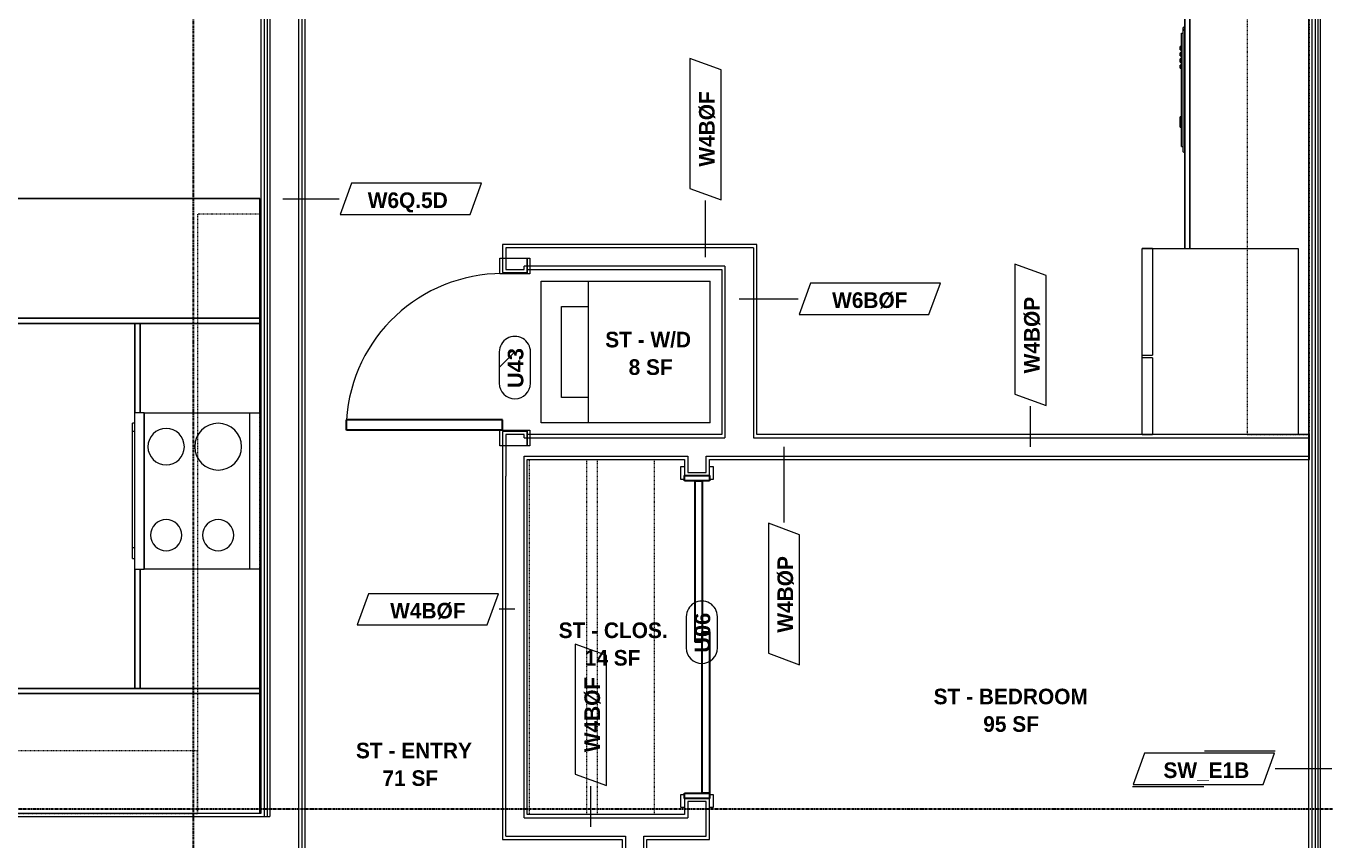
# Model space of a CAD drawing. Header units: inches. Extents: x -4058 to -1781, y 9814 to 12264.
# Drawn here: x -3186.5 to -2936.6, y 11841.1 to 11997.6 of the extents above; entities that cross this region are included whole.
import ezdxf

# ---------------------------------------------------------------- set-up
doc = ezdxf.new("R2010")
doc.units = ezdxf.units.IN
doc.header["$MEASUREMENT"] = 0
doc.linetypes.add('Dash', pattern=[0.25, 0.125, -0.125])
doc.linetypes.add('Grid Line 1_2_', pattern=[0.875, 0.5, -0.125, 0.125, -0.125])
for name, color, linetype, lineweight in [('0-1', 7, 'Continuous', 5), ('A-AREA-IDEN', 2, 'Continuous', 9), ('A-DOOR-3', 31, 'Continuous', 9), ('A-DOOR-4', 31, 'Continuous', 30), ('A-DOOR-FRAM-3', 31, 'Continuous', 30), ('A-DOOR-IDEN', 31, 'Continuous', 9), ('A-WALL', 113, 'Continuous', 18), ('A-WALL-2', 250, 'Continuous', 18), ('A-WALL-3', 113, 'Continuous', 9), ('A-WALL-IDEN', 211, 'Continuous', 9), ('I-WALL-1', 7, 'Continuous', 9), ('P-SANR-FIXT', 6, 'Continuous', 9), ('Q-CASE', 31, 'Continuous', 9), ('Q-CASE-HDLN', 31, 'Dash', 9), ('Q-SPCQ', 91, 'Continuous', 9), ('S-GRID-1', 1, 'Grid Line 1_2_', 30)]:
    doc.layers.add(name, color=color, linetype=linetype, lineweight=lineweight)
doc.styles.add('Arial_B', font='arialbd.ttf', dxfattribs={"height": 3})
doc.styles.add('Century Gothic_B_1', font='GOTHICB.TTF', dxfattribs={"height": 3})

# ---------------------------------------------------------------- blocks, each defined once
blk = doc.blocks.new('CTR - 1st Phase - Common Walls_rvt-1-UNIT PLANS - 1ST FLOOR')
at = {"layer": 'A-WALL-2'}
for p, q in [((-3140.75, 12081.69), (-3140.75, 11845.74)), ((-3140.12, 12081.69), (-3140.12, 11845.74)), ((-3139.62, 12081.69), (-3139.62, 11845.74)), ((-3134.12, 12081.69), (-3134.12, 11743.36)), ((-3133.5, 12081.69), (-3133.5, 11743.36)), ((-2939.34, 12081.69), (-2939.34, 11725.36)), ((-2938.71, 12081.69), (-2938.71, 11725.36)), ((-2938.21, 12081.69), (-2938.21, 11725.36)), ((-2937.71, 12081.69), (-2937.71, 11725.36)), ((-3259.49, 11845.74), (-3141.37, 11845.74)), ((-3141.37, 11845.74), (-3140.75, 11845.74)), ((-3140.75, 11845.74), (-3140.12, 11845.74)), ((-3140.12, 11845.74), (-3139.62, 11845.74))]:
    blk.add_line(p, q, dxfattribs=at)
at = {"layer": 'I-WALL-1'}
for p, q in [((-3141.37, 12081.69), (-3141.37, 11846.36)), ((-3132.87, 11743.36), (-3132.87, 12081.69)), ((-2939.96, 12081.69), (-2939.96, 11764.11)), ((-3141.37, 11846.36), (-3259.49, 11846.36))]:
    blk.add_line(p, q, dxfattribs=at)
blk = doc.blocks.new('CTR - 1st Phase - Structure_rvt-1-UNIT PLANS - 1ST FLOOR')
at = {"layer": 'S-GRID-1'}
for p, q in [((-3154.32, 9814.03), (-3154.32, 12247.5)), ((-1781.27, 11847.19), (-4041.78, 11847.19))]:
    blk.add_line(p, q, dxfattribs=at)
blk = doc.blocks.new('OD_CW_Upper Cabinet - OD_CW_Upper Cabinet-4366980-UNIT PLANS - 1ST FLOOR')
at = {"layer": 'Q-CASE-HDLN'}
for p, q in [((115.86, 24), (0.74, 24)), ((0.74, 24), (0.74, 12)), ((115.86, 12), (115.86, 24)), ((0.74, 12), (115.86, 12))]:
    blk.add_line(p, q, dxfattribs=at)
blk = doc.blocks.new('OD_CW_Base Cabinet - OD_CW_Base Cabinet-3857755-UNIT PLANS - 1ST FLOOR')
at = {"layer": 'Q-CASE'}
for p, q in [((17.93, 24), (0.74, 24)), ((0.74, 24), (0.74, 0)), ((0.74, 1), (0.74, 24)), ((0.74, 24), (17.93, 24)), ((70.86, 24), (47.93, 24)), ((47.93, 24), (70.86, 24)), ((70.86, 0), (70.86, 24)), ((70.86, 24), (70.86, 1)), ((0.74, 0), (0.74, 1)), ((0.74, 1), (17.93, 1)), ((17.93, 1), (0.74, 1)), ((0.74, 0), (17.93, 0)), ((17.93, 0), (0.74, 0)), ((47.93, 1), (70.86, 1)), ((70.86, 1), (47.93, 1)), ((47.93, 0), (70.86, 0)), ((70.86, 0), (47.93, 0)), ((70.86, 1), (70.86, 0))]:
    blk.add_line(p, q, dxfattribs=at)
blk = doc.blocks.new('OD_CW_Base Cabinet - OD_CW_Base Cabinet-4186197-UNIT PLANS - 1ST FLOOR')
at = {"layer": 'Q-CASE'}
for p, q in [((107.93, 24), (0.74, 24)), ((0.74, 24), (0.74, 0)), ((0.74, 1), (0.74, 24)), ((0.74, 24), (107.93, 24)), ((107.93, 0), (107.93, 24)), ((107.93, 24), (107.93, 1)), ((0.74, 0), (0.74, 1)), ((0.74, 1), (107.93, 1)), ((107.93, 1), (0.74, 1)), ((0.74, 0), (107.93, 0)), ((107.93, 0), (0.74, 0)), ((107.93, 1), (107.93, 0))]:
    blk.add_line(p, q, dxfattribs=at)
blk = doc.blocks.new('OD_CW_Upper Cabinet - OD_CW_Upper Cabinet-4366981-UNIT PLANS - 1ST FLOOR')
at = {"layer": 'Q-CASE-HDLN'}
for p, q in [((106.25, 24), (0.74, 24)), ((0.74, 24), (0.74, 12)), ((106.25, 12), (106.25, 24)), ((0.74, 12), (106.25, 12))]:
    blk.add_line(p, q, dxfattribs=at)
blk = doc.blocks.new('OD_CW_Base Cabinet - OD_CW_Base Cabinet-3934705-UNIT PLANS - 1ST FLOOR')
at = {"layer": 'Q-CASE'}
for p, q in [((0.74, 24), (0.74, 0)), ((0.74, 1), (0.74, 24)), ((82.5, 22), (82.5, 24)), ((82.5, 24), (82.5, 22)), ((0.74, 0), (0.74, 1)), ((0.74, 1), (82.5, 1)), ((82.5, 1), (0.74, 1)), ((0.74, 0), (82.5, 0)), ((82.5, 0), (0.74, 0))]:
    blk.add_line(p, q, dxfattribs=at)
blk = doc.blocks.new('SLIDING - FLUSH - SLIDING - FLUSH - 5-0 x 6-8-3203586-UNIT PLANS - 1ST FLOOR')
at = {"layer": 'A-DOOR-3'}
for p, q in [((-32.75, 3.25), (-30.25, 3.25)), ((-32.75, 2.5), (-32.75, 3.25)), ((-30.25, 2.5), (-32.75, 2.5)), ((-30.25, 3.25), (-30.25, 2.5)), ((30.25, 3.25), (32.75, 3.25)), ((30.25, 2.5), (30.25, 3.25)), ((32.75, 2.5), (30.25, 2.5)), ((32.75, 3.25), (32.75, 2.5)), ((-32.75, -2.25), (-30.25, -2.25)), ((-32.75, -3), (-32.75, -2.25)), ((-30.25, -2.25), (-30.25, -3)), ((30.25, -2.25), (32.75, -2.25)), ((30.25, -3), (30.25, -2.25)), ((32.75, -2.25), (32.75, -3)), ((-30.25, -3), (-32.75, -3)), ((32.75, -3), (30.25, -3))]:
    blk.add_line(p, q, dxfattribs=at)
at = {"layer": 'A-DOOR-4'}
for p, q in [((-1, -0.88), (-1, 0.5)), ((-1, 0.5), (30, 0.5)), ((30, 0.5), (30, -0.88)), ((-30, -2.25), (-30, -0.88)), ((-30, -0.88), (1, -0.88)), ((1, -2.25), (-30, -2.25)), ((30, -0.88), (-1, -0.88)), ((1, -0.88), (1, -2.25))]:
    blk.add_line(p, q, dxfattribs=at)
at = {"layer": 'A-DOOR-FRAM-3'}
for p, q in [((-31, -2.25), (-31, 2.5)), ((-31, 2.5), (-30, 2.5)), ((-30, 2.5), (-30, -2.25)), ((30, 2.5), (31, 2.5)), ((30, -2.25), (30, 2.5)), ((31, 2.5), (31, -2.25)), ((-30, -2.25), (-31, -2.25)), ((31, -2.25), (30, -2.25))]:
    blk.add_line(p, q, dxfattribs=at)
blk = doc.blocks.new('OD_CW_Closet - OD_CW_Closet-3786599-UNIT PLANS - 1ST FLOOR')
at = {"layer": 'Q-CASE-HDLN'}
for p, q in [((0.74, -24), (0.74, 0)), ((0.74, 0), (68.99, 0)), ((68.99, 0), (68.99, -24)), ((0.74, -11), (68.99, -11)), ((0.74, -13), (68.99, -13)), ((68.99, -24), (0.74, -24))]:
    blk.add_line(p, q, dxfattribs=at)
blk = doc.blocks.new('SWING - SINGLE - FLUSH - SWING - FLUSH - 2-6 x 6-8 - PASSAGE-4346079-UNIT PLANS - 1ST FLOOR')
at = {"layer": 'A-DOOR-3'}
for p, q in [((-18, 2.375), (-18, 2.875)), ((-18, 2.875), (-15, 2.875)), ((-15, 2.875), (-15, 2.375)), ((15, 2.375), (15, 2.875)), ((15, 2.875), (18, 2.875)), ((18, 2.875), (18, 2.375)), ((-18, 2.375), (-15, 2.375)), ((-18, -2.875), (-18, 2.375)), ((-15, 2.375), (-18, 2.375)), ((-15, 2.375), (-15, -2.875)), ((15, 2.375), (18, 2.375)), ((15, -2.875), (15, 2.375)), ((18, 2.375), (15, 2.375)), ((18, 2.375), (18, -2.875)), ((-15, -2.875), (-18, -2.875)), ((18, -2.875), (15, -2.875))]:
    blk.add_line(p, q, dxfattribs=at)
blk.add_arc((15, -2.375), 30.067, 180, 266.18593, dxfattribs=at)
at = {"layer": 'A-DOOR-4'}
for p, q in [((13, -2.375), (13, -32.375)), ((15, -2.375), (13, -2.375)), ((15, -2.375), (15, -32.375)), ((15, -32.375), (13, -32.375))]:
    blk.add_line(p, q, dxfattribs=at)
blk = doc.blocks.new('Stacked Washer and Dryer - 26_x25_ - Private-1352637-UNIT PLANS - 1ST FLOOR')
at = {"layer": 'P-SANR-FIXT'}
for p, q in [((0, 13.625), (32.4375, 13.625)), ((0, 13.625), (0, -13.625)), ((23.34375, 13.625), (23.34375, -13.625)), ((32.4375, 13.625), (32.4375, -13.625)), ((23.34375, 8.75), (28.53125, 8.75)), ((28.53125, 8.75), (28.53125, -8.75)), ((28.53125, -8.75), (23.34375, -8.75)), ((32.4375, -13.625), (0, -13.625))]:
    blk.add_line(p, q, dxfattribs=at)
blk = doc.blocks.new('OD_CW_Base Cabinet - OD_CW_Base Cabinet-3857750-UNIT PLANS - 1ST FLOOR')
at = {"layer": 'Q-CASE'}
for p, q in [((0.74, 0), (1.24, 0)), ((31.24, 0), (126.94, 0))]:
    blk.add_line(p, q, dxfattribs=at)
blk = doc.blocks.new('OD_CW_Upper Cabinet - OD_CW_Upper Cabinet-4366988-UNIT PLANS - 1ST FLOOR')
at = {"layer": 'Q-CASE-HDLN'}
for p, q in [((162.69, 24), (0.74, 24)), ((0.74, 24), (0.74, 12)), ((162.69, 12), (162.69, 24)), ((0.74, 12), (162.69, 12))]:
    blk.add_line(p, q, dxfattribs=at)
blk = doc.blocks.new('Refrigerator_-_Side-by-Side_6047 - 36_ X 30_-1372843-UNIT PLANS - 1ST FLOOR')
at = {"layer": 'Q-SPCQ'}
for p, q in [((-17.88, 15.58), (17.87, 15.58)), ((-17.88, -14.42), (-17.88, 15.58)), ((-17.88, 15.58), (-3.13, 15.58)), ((-17.88, 15.58), (-17.88, 13.58)), ((-3.13, 13.58), (-3.13, 15.58)), ((-2.63, 15.58), (17.87, 15.58)), ((-2.63, 15.58), (-2.63, 13.58)), ((17.87, 15.58), (17.87, -14.42)), ((17.87, 13.58), (17.87, 15.58)), ((-3.13, 13.58), (-17.88, 13.58)), ((17.87, 13.58), (-2.63, 13.58)), ((17.87, -14.42), (-17.88, -14.42))]:
    blk.add_line(p, q, dxfattribs=at)
blk = doc.blocks.new('Range - 24_ x 30_-2320547-UNIT PLANS - 1ST FLOOR')
at = {"layer": 'Q-SPCQ'}
for p, q in [((0, 22), (0, 24)), ((0, 24), (30, 24)), ((30, 24), (30, 22)), ((0, 1.75), (0, 22)), ((0, 22), (30, 22)), ((30, 22), (30, 1.75)), ((30, 1.75), (0, 1.75)), ((0, 1.75), (30, 1.75)), ((0, 1.75), (0, 0)), ((30, 0), (30, 1.75)), ((30, 0), (0, 0)), ((2, 0), (2, -0.5)), ((3.61, -0.5), (2, -0.5)), ((3.61, 0), (3.61, -0.5)), ((25.87, -0.5), (3.61, -0.5)), ((25.87, -0.5), (25.87, 0)), ((28, -0.5), (25.87, -0.5)), ((28, -0.5), (28, 0))]:
    blk.add_line(p, q, dxfattribs=at)
for centre, radius, start, end in [((6.5, 16), 4.5, 0, 180), ((23.5, 16), 3, 0, 180), ((6.5, 16), 4.5, 180, 360), ((23.5, 16), 3, 180, 360), ((6.5, 6), 3.5, 0, 180), ((23.5, 6), 3, 0, 180), ((6.5, 6), 3.5, 180, 360), ((23.5, 6), 3, 180, 360)]:
    blk.add_arc(centre, radius, start, end, dxfattribs=at)
blk = doc.blocks.new('Wall Tag - Shear Wall-3956451-UNIT PLANS - 1ST FLOOR')
at = {"layer": 'A-WALL-IDEN'}
for p, q in [((-0.3561, 0.0937), (-0.4244, -0.0937)), ((0.4244, 0.0937), (-0.3561, 0.0937)), ((0.4291, 0.1068), (0.0033, 0.1068)), ((0.3561, -0.0937), (0.4244, 0.0937)), ((0, -0.1068), (-0.4291, -0.1068)), ((-0.4244, -0.0937), (0.3561, -0.0937))]:
    blk.add_line(p, q, dxfattribs=at)
blk = doc.blocks.new('Wall Tag - Arch Wall-3956453-UNIT PLANS - 1ST FLOOR')
at = {"layer": 'A-WALL-IDEN'}
for p, q in [((-0.3561, 0.0937), (-0.4244, -0.0937)), ((0.4244, 0.0937), (-0.3561, 0.0937)), ((0.3561, -0.0937), (0.4244, 0.0937)), ((-0.4244, -0.0937), (0.3561, -0.0937))]:
    blk.add_line(p, q, dxfattribs=at)
blk = doc.blocks.new('Door Tag - Type Mark-2601225-UNIT PLANS - 1ST FLOOR')
at = {"layer": 'A-DOOR-IDEN'}
for p, q in [((0.09375, 0.09375), (-0.09375, 0.09375)), ((-0.09375, -0.09375), (0.09375, -0.09375))]:
    blk.add_line(p, q, dxfattribs=at)
for centre, start, end in [((-0.09375, 0), 90, 270), ((0.09375, 0), 270, 90)]:
    blk.add_arc(centre, 0.09375, start, end, dxfattribs=at)

msp = doc.modelspace()

# ---------------------------------------------------------------- linework, layer by layer
at = {"layer": 'A-DOOR-IDEN'}
msp.add_line((-3092.52, 11934.99), (-3095.52, 11931.99), dxfattribs=at)
at = {"layer": 'A-WALL'}
for p, q in [((-3094.27, 11954.99), (-3094.27, 11950.86)), ((-3046.65, 11954.99), (-3094.27, 11954.99)), ((-3046.65, 11954.99), (-3046.65, 11918.49)), ((-3094.27, 11950.86), (-3090.77, 11950.86)), ((-3090.77, 11950.86), (-3090.77, 11951.49)), ((-3052.15, 11951.49), (-3090.77, 11951.49)), ((-3052.15, 11951.49), (-3052.15, 11918.49)), ((-3090.77, 11919.11), (-3094.27, 11919.11)), ((-3094.27, 11919.11), (-3094.27, 11911.12)), ((-3090.77, 11918.49), (-3090.77, 11919.11)), ((-3090.77, 11918.49), (-3052.15, 11918.49)), ((-3046.65, 11918.49), (-2939.77, 11918.49)), ((-3090.77, 11911.12), (-3090.77, 11914.99)), ((-3090.77, 11914.99), (-3059.27, 11914.99)), ((-3059.27, 11914.99), (-3059.27, 11911.86)), ((-3055.77, 11911.86), (-3055.77, 11914.99)), ((-3055.77, 11914.99), (-2939.77, 11914.99)), ((-3094.27, 11841.99), (-3094.27, 11911.12)), ((-3090.77, 11845.49), (-3090.77, 11911.12)), ((-3059.27, 11911.86), (-3055.77, 11911.86)), ((-3059.27, 11848.61), (-3059.27, 11845.49)), ((-3055.77, 11848.61), (-3059.27, 11848.61)), ((-3055.77, 11841.99), (-3055.77, 11848.61)), ((-3090.77, 11845.49), (-3059.27, 11845.49)), ((-3094.27, 11841.99), (-3071.27, 11841.99)), ((-3071.27, 11841.99), (-3071.27, 11838.61)), ((-3067.77, 11838.61), (-3067.77, 11841.99)), ((-3067.77, 11841.99), (-3055.77, 11841.99))]:
    msp.add_line(p, q, dxfattribs=at)
at = {"layer": 'A-WALL-3'}
for p, q in [((-3094.9, 11955.61), (-3094.9, 11950.24)), ((-3046.02, 11955.61), (-3094.9, 11955.61)), ((-3046.02, 11919.11), (-3046.02, 11955.61)), ((-3094.9, 11950.24), (-3090.15, 11950.24)), ((-3090.15, 11950.24), (-3090.15, 11950.86)), ((-3090.15, 11950.86), (-3052.77, 11950.86)), ((-3052.77, 11950.86), (-3052.77, 11919.11)), ((-3094.9, 11919.74), (-3094.9, 11911.12)), ((-3090.15, 11919.74), (-3094.9, 11919.74)), ((-3090.15, 11919.11), (-3090.15, 11919.74)), ((-3052.77, 11919.11), (-3090.15, 11919.11)), ((-2971.96, 11919.11), (-3046.02, 11919.11)), ((-2939.77, 11919.11), (-2941.96, 11919.11)), ((-2939.77, 11914.36), (-2939.77, 11919.11)), ((-3090.15, 11911.12), (-3090.15, 11914.36)), ((-3090.15, 11914.36), (-3059.9, 11914.36)), ((-3059.9, 11914.36), (-3059.9, 11911.24)), ((-3055.15, 11911.24), (-3055.15, 11914.36)), ((-3055.15, 11914.36), (-2939.77, 11914.36)), ((-3094.9, 11911.12), (-3094.9, 11841.36)), ((-3090.15, 11846.11), (-3090.15, 11911.12)), ((-3059.9, 11911.24), (-3055.15, 11911.24)), ((-3055.15, 11849.24), (-3059.9, 11849.24)), ((-3059.9, 11849.24), (-3059.9, 11846.11)), ((-3055.15, 11841.36), (-3055.15, 11849.24)), ((-3059.9, 11846.11), (-3090.15, 11846.11)), ((-3094.9, 11841.36), (-3071.9, 11841.36)), ((-3071.9, 11841.36), (-3071.9, 11837.99)), ((-3067.15, 11837.99), (-3067.15, 11841.36)), ((-3067.15, 11841.36), (-3055.15, 11841.36))]:
    msp.add_line(p, q, dxfattribs=at)
at = {"layer": 'A-WALL-IDEN'}
for p, q in [((-3137.12, 11964.4), (-3126.28, 11964.4)), ((-3055.89, 11953.24), (-3055.89, 11964.08)), ((-3049.4, 11945.2), (-3038.06, 11945.2)), ((-2993.41, 11916.74), (-2993.41, 11924.58)), ((-3040.81, 11916.74), (-3040.81, 11902.24)), ((-3092.52, 11885.56), (-3095.55, 11885.56)), ((-2935.52, 11854.9), (-2946.37, 11854.9)), ((-3077.92, 11843.74), (-3077.92, 11851.58))]:
    msp.add_line(p, q, dxfattribs=at)
at = {"layer": 'Q-CASE'}
for p, q in [((-2963.77, 11954.86), (-2963.77, 12050.56)), ((-2962.77, 11954.86), (-2962.77, 12050.56)), ((-2962.77, 12050.56), (-2962.77, 11954.86))]:
    msp.add_line(p, q, dxfattribs=at)
at = {"layer": 'Q-SPCQ'}
for p, q in [((-2964.15, 11997.17), (-2964.15, 11996.29)), ((-2963.77, 11997.36), (-2963.95, 11997.36)), ((-2964.4, 11974.46), (-2964.4, 11996.27)), ((-2964.4, 11996.27), (-2964.15, 11996.27)), ((-2964.15, 11996.29), (-2964.15, 11973.56)), ((-2964.65, 11993.06), (-2964.65, 11993.65)), ((-2964.4, 11993.65), (-2964.65, 11993.65)), ((-2964.65, 11993.06), (-2964.4, 11993.06)), ((-2964.65, 11991.88), (-2964.65, 11992.47)), ((-2964.4, 11992.47), (-2964.65, 11992.47)), ((-2964.65, 11991.88), (-2964.4, 11991.88)), ((-2964.65, 11990.7), (-2964.65, 11991.29)), ((-2964.4, 11991.29), (-2964.65, 11991.29)), ((-2964.65, 11990.7), (-2964.4, 11990.7)), ((-2964.65, 11989.51), (-2964.65, 11990.1)), ((-2964.4, 11990.1), (-2964.65, 11990.1)), ((-2964.65, 11989.51), (-2964.4, 11989.51)), ((-2964.4, 11980.16), (-2964.65, 11980.16)), ((-2964.65, 11979.17), (-2964.65, 11980.16)), ((-2964.65, 11978.19), (-2964.65, 11979.17)), ((-2964.65, 11978.19), (-2964.4, 11978.19)), ((-2964.4, 11974.46), (-2964.15, 11974.46)), ((-2963.95, 11973.36), (-2963.77, 11973.36))]:
    msp.add_line(p, q, dxfattribs=at)
for centre, radius, start, end in [((-2963.95, 11997.17), 0.197, 90, 180), ((-2963.08, 11996.29), 1.07, 130.8739, 180), ((-2963.95, 11973.56), 0.197, 180, 270), ((-2963.95, 11973.56), 0.197, 195, 255)]:
    msp.add_arc(centre, radius, start, end, dxfattribs=at)

# ---------------------------------------------------------------- block references
at = {"layer": '0-1'}
for name in ['CTR - 1st Phase - Structure_rvt-1-UNIT PLANS - 1ST FLOOR', 'CTR - 1st Phase - Common Walls_rvt-1-UNIT PLANS - 1ST FLOOR']:
    msp.add_blockref(name, (0, 0), dxfattribs=at)
at = {"layer": 'A-DOOR-3'}
for name, p, rotation in [('SWING - SINGLE - FLUSH - SWING - FLUSH - 2-6 x 6-8 - PASSAGE-4346079-UNIT PLANS - 1ST FLOOR', (-3092.52, 11934.99), 270.0000000000231), ('SLIDING - FLUSH - SLIDING - FLUSH - 5-0 x 6-8-3203586-UNIT PLANS - 1ST FLOOR', (-3057.4, 11880.24), 89.99999999995191)]:
    msp.add_blockref(name, p, dxfattribs=dict(at, rotation=rotation))
at = {"layer": 'A-DOOR-IDEN', "xscale": 31.99999999999999, "yscale": 31.99999999999999, "zscale": 31.99999999999999, "rotation": 89.99999999999955}
for p in [(-3092.52, 11931.99), (-3056.59, 11881.14)]:
    msp.add_blockref('Door Tag - Type Mark-2601225-UNIT PLANS - 1ST FLOOR', p, dxfattribs=at)
at = {"layer": 'A-WALL-IDEN', "xscale": 31.99999999999999, "yscale": 31.99999999999999, "zscale": 31.99999999999999, "rotation": 89.99999999999955}
for p in [(-3055.89, 11977.81), (-2993.41, 11938.31), (-3040.81, 11888.5), (-3077.92, 11865.31)]:
    msp.add_blockref('Wall Tag - Arch Wall-3956453-UNIT PLANS - 1ST FLOOR', p, dxfattribs=at)
at = {"layer": 'A-WALL-IDEN', "xscale": 31.99999999999999, "yscale": 31.99999999999999, "zscale": 31.99999999999999}
for name, p in [('Wall Tag - Arch Wall-3956453-UNIT PLANS - 1ST FLOOR', (-3112.55, 11964.4)), ('Wall Tag - Arch Wall-3956453-UNIT PLANS - 1ST FLOOR', (-3024.33, 11945.2)), ('Wall Tag - Arch Wall-3956453-UNIT PLANS - 1ST FLOOR', (-3109.28, 11885.56)), ('Wall Tag - Shear Wall-3956451-UNIT PLANS - 1ST FLOOR', (-2960.1, 11854.9))]:
    msp.add_blockref(name, p, dxfattribs=at)
at = {"layer": 'P-SANR-FIXT', "rotation": 180}
msp.add_blockref('Stacked Washer and Dryer - 26_x25_ - Private-1352637-UNIT PLANS - 1ST FLOOR', (-3055.02, 11934.99), dxfattribs=at)
at = {"layer": 'Q-CASE'}
for name, p, rotation in [('OD_CW_Base Cabinet - OD_CW_Base Cabinet-3857750-UNIT PLANS - 1ST FLOOR', (-2963.77, 12081.8), 269.9999999999927), ('OD_CW_Upper Cabinet - OD_CW_Upper Cabinet-4366988-UNIT PLANS - 1ST FLOOR', (-2963.77, 12081.8), 270.0000000000132), ('OD_CW_Upper Cabinet - OD_CW_Upper Cabinet-4366980-UNIT PLANS - 1ST FLOOR', (-3165.56, 11962.23), 269.999999999997), ('OD_CW_Base Cabinet - OD_CW_Base Cabinet-3857755-UNIT PLANS - 1ST FLOOR', (-3165.56, 11941.23), 269.9999999999987), ('OD_CW_Closet - OD_CW_Closet-3786599-UNIT PLANS - 1ST FLOOR', (-3065.74, 11915.1), 269.9999999999762), ('OD_CW_Base Cabinet - OD_CW_Base Cabinet-3934705-UNIT PLANS - 1ST FLOOR', (-3140.82, 11870.36), 180), ('OD_CW_Upper Cabinet - OD_CW_Upper Cabinet-4366981-UNIT PLANS - 1ST FLOOR', (-3152.82, 11870.36), 180)]:
    msp.add_blockref(name, p, dxfattribs=dict(at, rotation=rotation))
msp.add_blockref('OD_CW_Base Cabinet - OD_CW_Base Cabinet-4186197-UNIT PLANS - 1ST FLOOR', (-3249.49, 11940.49), dxfattribs=at)
at = {"layer": 'Q-SPCQ'}
for name, p, rotation in [('Refrigerator_-_Side-by-Side_6047 - 36_ X 30_-1372843-UNIT PLANS - 1ST FLOOR', (-2956.38, 11936.99), 90.00000000000412), ('Range - 24_ x 30_-2320547-UNIT PLANS - 1ST FLOOR', (-3165.56, 11923.3), 269.9999999999995)]:
    msp.add_blockref(name, p, dxfattribs=dict(at, rotation=rotation))

# ---------------------------------------------------------------- texts
at = {"layer": 'A-AREA-IDEN', "char_height": 3, "attachment_point": 1, "style": 'Century Gothic_B_1'}
for s, insert, width in [('ST - W/D', (-3075.16, 11938.88), 20.402), ('8 SF', (-3070.66, 11933.59), 9.494), ('ST - CLOS.', (-3084.11, 11883.03), 24.543), ('14 SF', (-3079.1, 11877.74), 12.423), ('ST - BEDROOM', (-3012.04, 11870.31), 35.552), ('95 SF', (-3002.5, 11865.02), 12.423), ('ST - ENTRY', (-3123.07, 11859.93), 24.745), ('71 SF', (-3117.98, 11854.63), 12.423)]:
    msp.add_mtext(s, dxfattribs=dict(at, insert=insert, width=width))
at = {"layer": 'A-DOOR-IDEN', "char_height": 3, "width": 9.393, "attachment_point": 1, "rotation": 90, "style": 'Arial_B'}
for s, insert in [('U43', (-3093.9, 11928.06)), ('U06', (-3057.97, 11877.21))]:
    msp.add_mtext(s, dxfattribs=dict(at, insert=insert))
at = {"layer": 'A-WALL-IDEN', "char_height": 3, "attachment_point": 1, "rotation": 90, "style": 'Century Gothic_B_1'}
for s, insert, width in [('W4BØF', (-3057.14, 11970.6), 17.372), ('W4BØP', (-2994.66, 11930.88), 17.877), ('W4BØP', (-3042.06, 11881.07), 17.877), ('W4BØF', (-3079.17, 11858.1), 17.372)]:
    msp.add_mtext(s, dxfattribs=dict(at, insert=insert, width=width))
at = {"layer": 'A-WALL-IDEN', "char_height": 3, "attachment_point": 1, "style": 'Century Gothic_B_1'}
for s, insert, width in [('W6Q.5D', (-3120.81, 11965.65), 19.897), ('W6BØF', (-3031.55, 11946.45), 17.372), ('W4BØF', (-3116.5, 11886.8), 17.372), ('SW_E1B', (-2967.86, 11856.15), 18.685)]:
    msp.add_mtext(s, dxfattribs=dict(at, insert=insert, width=width))

doc.saveas('drawing.dxf')
